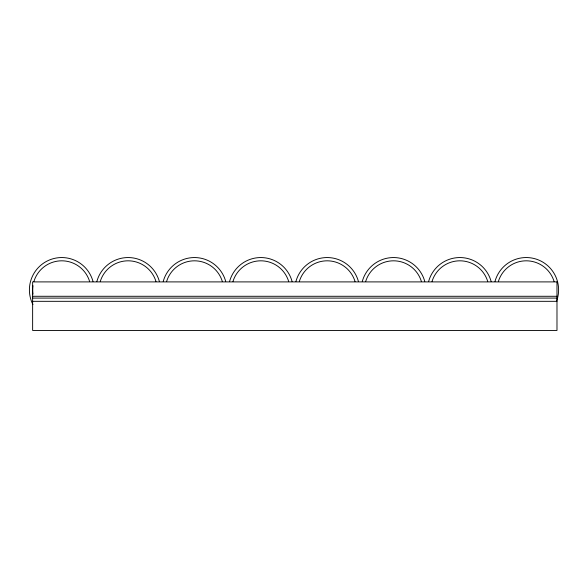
<?xml version="1.0" encoding="UTF-8"?>
<svg xmlns="http://www.w3.org/2000/svg" width="588" height="588" viewBox="0 0 588 588"><rect width="100%" height="100%" fill="white"/><g stroke="black" fill="none" stroke-linecap="round" stroke-linejoin="round"><path stroke-width="0.88" d="M32.634 296.279L556.983 296.279M32.634 298.087L556.983 298.087M32.634 301.321L556.983 301.321M96.858 281.534A32.369 32.369 0 0 1 159.385 281.534M100.239 281.571A29.106 29.106 0 0 1 156.004 281.571M494.971 281.534A32.369 32.369 0 0 1 535.83 258.999A32.369 32.369 0 0 1 556.748 300.711M498.352 281.571A29.106 29.106 0 0 1 554.116 281.571M229.563 281.534A32.369 32.369 0 0 1 292.089 281.534M232.944 281.571A29.106 29.106 0 0 1 288.708 281.571M428.615 281.534A32.369 32.369 0 0 1 491.142 281.534M431.996 281.571A29.106 29.106 0 0 1 487.761 281.571M295.911 281.534A32.369 32.369 0 0 1 358.437 281.534M299.292 281.571A29.106 29.106 0 0 1 355.056 281.571M163.207 281.534A32.369 32.369 0 0 1 225.733 281.534M166.588 281.571A29.106 29.106 0 0 1 222.352 281.571M362.267 281.534A32.369 32.369 0 0 1 424.793 281.534M365.648 281.571A29.106 29.106 0 0 1 421.412 281.571M32.935 304.613A32.369 32.369 0 0 1 50.164 259.698A32.369 32.369 0 0 1 93.029 281.534M32.972 294.132A29.106 29.106 0 0 1 32.972 285.695M33.883 281.571A29.106 29.106 0 0 1 89.648 281.571M556.983 281.902L32.634 281.902L32.634 330.456L556.983 330.456L556.983 281.902"/></g></svg>
